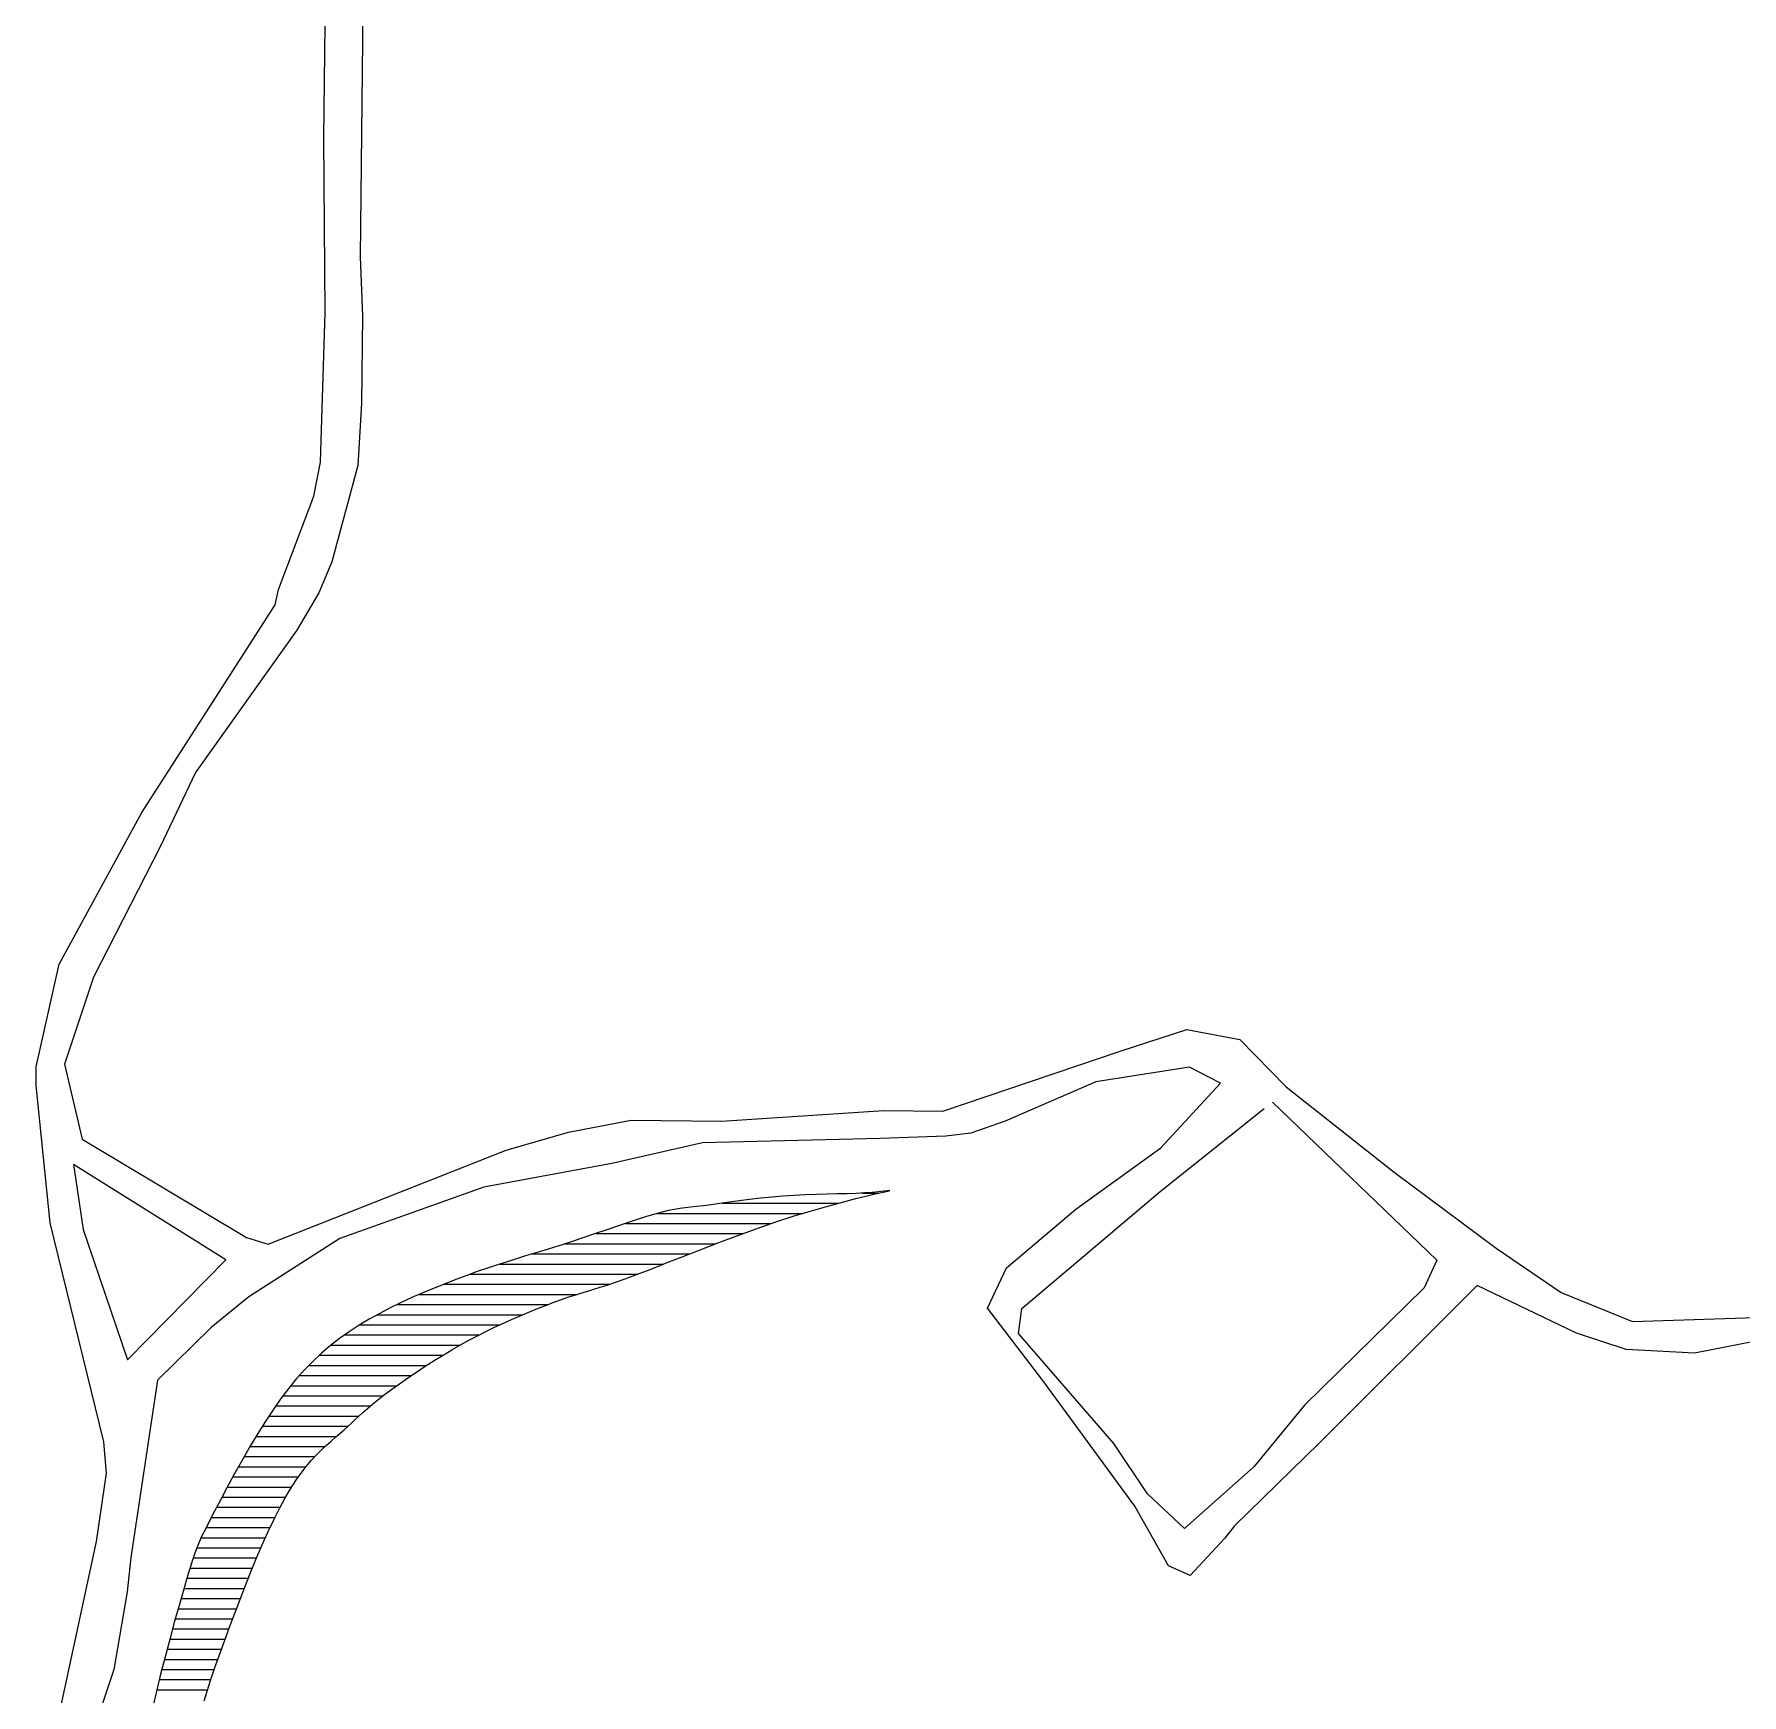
# Model space of a CAD drawing. Extents: x 615698 to 626331, y 7504748 to 7519310.
# Drawn here: x 620439 to 621281, y 7508158 to 7508977 of the extents above; entities that cross this region are included whole.
import ezdxf

# ---------------------------------------------------------------- set-up
doc = ezdxf.new("R2010")
doc.units = 0
doc.header["$LTSCALE"] = 170
doc.header["$MEASUREMENT"] = 0
doc.layers.get('0').update_dxf_attribs({"linetype": 'CONTINUOUS'})
for name, color, linetype in [('HATCH', 4, 'CONTINUOUS'), ('RIO', 4, 'CONTINUOUS'), ('RUA', 7, 'CONTINUOUS')]:
    doc.layers.add(name, color=color, linetype=linetype)

# ---------------------------------------------------------------- blocks, each defined once
blk = doc.blocks.new('*X5')
at = {"color": 0}
for p, q in [((620846.85, 7508405), (620855.28, 7508405)), ((620777.94, 7508400), (620835.23, 7508400)), ((620730.24, 7508390), (620802.25, 7508390)), ((620746.06, 7508395), (620817.79, 7508395)), ((620700.51, 7508380), (620774.79, 7508380)), ((620715.57, 7508385), (620788.14, 7508385)), ((620668.29, 7508370), (620749.16, 7508370)), ((620684.33, 7508375), (620761.89, 7508375)), ((620653.71, 7508365), (620736.31, 7508365)), ((620628.5, 7508355), (620706.16, 7508355)), ((620640.49, 7508360), (620722.39, 7508360)), ((620607.88, 7508345), (620679.52, 7508345)), ((620617.63, 7508350), (620691.99, 7508350)), ((620599.24, 7508340), (620668.23, 7508340)), ((620584.99, 7508330), (620648.7, 7508330)), ((620591.68, 7508335), (620658, 7508335)), ((620574.03, 7508320), (620632.19, 7508320)), ((620579.18, 7508325), (620640.16, 7508325)), ((620569.4, 7508315), (620624.65, 7508315)), ((620561.33, 7508305), (620610.69, 7508305)), ((620565.2, 7508310), (620617.47, 7508310)), ((620554.36, 7508295), (620598.78, 7508295)), ((620557.74, 7508300), (620604.43, 7508300)), ((620551.14, 7508290), (620593.44, 7508290)), ((620545.07, 7508280), (620582.03, 7508280)), ((620548.05, 7508285), (620587.71, 7508285)), ((620539.35, 7508270), (620572.63, 7508270)), ((620542.18, 7508275), (620576.98, 7508275)), ((620536.57, 7508265), (620568.92, 7508265)), ((620531.18, 7508255), (620562.64, 7508255)), ((620533.85, 7508260), (620565.62, 7508260)), ((620525.95, 7508245), (620557.36, 7508245)), ((620528.54, 7508250), (620559.91, 7508250)), ((620523.39, 7508240), (620554.96, 7508240)), ((620518.76, 7508230), (620550.45, 7508230)), ((620520.94, 7508235), (620552.66, 7508235)), ((620515.38, 7508220), (620546.25, 7508220)), ((620516.96, 7508225), (620548.31, 7508225)), ((620512.43, 7508210), (620542.23, 7508210)), ((620513.89, 7508215), (620544.21, 7508215)), ((620511, 7508205), (620540.28, 7508205)), ((620508.2, 7508195), (620536.47, 7508195)), ((620509.59, 7508200), (620538.35, 7508200)), ((620505.47, 7508185), (620532.76, 7508185)), ((620506.83, 7508190), (620534.6, 7508190)), ((620504.14, 7508180), (620530.96, 7508180)), ((620501.55, 7508170), (620527.44, 7508170)), ((620502.83, 7508175), (620529.18, 7508175)), ((620499.07, 7508160), (620524.1, 7508160)), ((620500.3, 7508165), (620525.74, 7508165))]:
    blk.add_line(p, q, dxfattribs=at)

msp = doc.modelspace()

# ---------------------------------------------------------------- linework, layer by layer
at = {"layer": 'RIO', "linetype": 'CONTINUOUS'}
msp.add_lwpolyline([(620522.41, 7508154.51), (620523.86, 7508159.26), (620525.58, 7508164.53), (620527.6, 7508170.47), (620529.94, 7508177.16), (620532.58, 7508184.49), (620535.44, 7508192.27), (620538.46, 7508200.31), (620541.6, 7508208.43), (620544.79, 7508216.45), (620547.97, 7508224.2), (620551.08, 7508231.47), (620554.07, 7508238.14), (620556.96, 7508244.2), (620559.75, 7508249.7), (620562.45, 7508254.67), (620565.09, 7508259.17), (620567.68, 7508263.23), (620570.24, 7508266.89), (620572.78, 7508270.2), (620575.31, 7508273.19), (620577.82, 7508275.9), (620580.29, 7508278.37), (620582.7, 7508280.63), (620585.04, 7508282.7), (620587.28, 7508284.64), (620589.42, 7508286.45), (620591.43, 7508288.19), (620593.31, 7508289.88), (620595.12, 7508291.56), (620596.92, 7508293.25), (620598.78, 7508295), (620600.78, 7508296.83), (620602.98, 7508298.77), (620605.45, 7508300.86), (620608.26, 7508303.13), (620611.46, 7508305.6), (620615.01, 7508308.23), (620618.85, 7508310.99), (620622.92, 7508313.83), (620627.16, 7508316.7), (620631.51, 7508319.56), (620635.9, 7508322.37), (620640.28, 7508325.08), (620644.6, 7508327.65), (620648.87, 7508330.09), (620653.08, 7508332.42), (620657.27, 7508334.63), (620661.45, 7508336.75), (620665.63, 7508338.78), (620669.83, 7508340.75), (620674.06, 7508342.65), (620678.32, 7508344.5), (620682.59, 7508346.28), (620686.82, 7508347.99), (620690.95, 7508349.61), (620694.96, 7508351.12), (620698.78, 7508352.51), (620702.39, 7508353.76), (620705.72, 7508354.86), (620708.77, 7508355.81), (620711.69, 7508356.69), (620714.63, 7508357.56), (620717.77, 7508358.51), (620721.29, 7508359.63), (620725.36, 7508361), (620730.14, 7508362.7), (620735.81, 7508364.81), (620742.49, 7508367.38), (620750.06, 7508370.35), (620758.34, 7508373.61), (620767.17, 7508377.07), (620776.38, 7508380.61), (620785.79, 7508384.15), (620795.22, 7508387.57), (620804.52, 7508390.78), (620813.5, 7508393.7), (620822.06, 7508396.3), (620830.06, 7508398.6), (620837.38, 7508400.58), (620843.9, 7508402.27), (620849.51, 7508403.65), (620854.09, 7508404.73), (620857.5, 7508405.51), (620859.68, 7508406), (620860.69, 7508406.24), (620860.63, 7508406.28), (620859.63, 7508406.17), (620857.78, 7508405.94), (620855.2, 7508405.65), (620852, 7508405.35), (620848.28, 7508405.07), (620844.14, 7508404.86), (620839.64, 7508404.7), (620834.84, 7508404.57), (620829.78, 7508404.44), (620824.52, 7508404.29), (620819.1, 7508404.1), (620813.59, 7508403.83), (620808.01, 7508403.46), (620802.44, 7508402.99), (620796.94, 7508402.42), (620791.55, 7508401.8), (620786.36, 7508401.14), (620781.42, 7508400.48), (620776.8, 7508399.84), (620772.55, 7508399.26), (620768.75, 7508398.77), (620765.41, 7508398.38), (620762.45, 7508398.05), (620759.73, 7508397.74), (620757.1, 7508397.39), (620754.43, 7508396.96), (620751.6, 7508396.4), (620748.45, 7508395.65), (620744.86, 7508394.67), (620740.73, 7508393.43), (620736.13, 7508391.96), (620731.16, 7508390.31), (620725.92, 7508388.54), (620720.53, 7508386.7), (620715.09, 7508384.84), (620709.7, 7508383.01), (620704.47, 7508381.28), (620699.48, 7508379.67), (620694.7, 7508378.17), (620690.07, 7508376.74), (620685.53, 7508375.36), (620681.03, 7508374), (620676.51, 7508372.61), (620671.91, 7508371.17), (620667.18, 7508369.64), (620662.26, 7508368), (620657.18, 7508366.24), (620651.97, 7508364.38), (620646.65, 7508362.4), (620641.27, 7508360.31), (620635.83, 7508358.12), (620630.39, 7508355.83), (620624.96, 7508353.44), (620619.58, 7508350.95), (620614.26, 7508348.35), (620609.02, 7508345.63), (620603.89, 7508342.78), (620598.87, 7508339.78), (620593.99, 7508336.62), (620589.27, 7508333.3), (620584.71, 7508329.79), (620580.34, 7508326.08), (620576.13, 7508322.15), (620572.05, 7508317.97), (620568.06, 7508313.5), (620564.15, 7508308.72), (620560.27, 7508303.6), (620556.41, 7508298.1), (620552.52, 7508292.21), (620548.59, 7508285.91), (620544.67, 7508279.34), (620540.83, 7508272.66), (620537.14, 7508266.04), (620533.65, 7508259.63), (620530.43, 7508253.59), (620527.54, 7508248.09), (620525.06, 7508243.29), (620523.02, 7508239.29), (620521.35, 7508235.89), (620519.95, 7508232.86), (620518.73, 7508229.94), (620517.6, 7508226.89), (620516.45, 7508223.45), (620515.19, 7508219.39), (620513.72, 7508214.45), (620511.99, 7508208.46), (620510.01, 7508201.51), (620507.86, 7508193.78), (620505.59, 7508185.45), (620503.27, 7508176.68), (620500.95, 7508167.66), (620498.71, 7508158.55), (620496.61, 7508149.53)], dxfattribs=at)
at = {"layer": 'RUA', "linetype": 'CONTINUOUS'}
for points in [[(620438.54, 7508090.45), (620469.33, 7508233.14), (620474.31, 7508266.92), (620472.95, 7508282.32), (620446.45, 7508390.26), (620439.5, 7508458.01), (620439.6, 7508467.24), (620450.93, 7508517.87), (620491.74, 7508592.78), (620533.98, 7508658.45), (620557.46, 7508695.1), (620559.08, 7508702.77), (620576.5, 7508748.72), (620579.76, 7508765.6), (620582.11, 7508839.4), (620581.52, 7508925.53), (620582.9, 7509051.63)], [(620601.17, 7509034.51), (620599.33, 7508866.89), (620600.55, 7508837.66), (620600.07, 7508794.6), (620598.2, 7508763.86), (620585.37, 7508716.32), (620579.05, 7508701.01), (620568.08, 7508682.68), (620518.1, 7508612.48), (620500.78, 7508575.76), (620467.77, 7508511.53), (620453.46, 7508468.62), (620462.28, 7508431.61), (620543.26, 7508383.05), (620553.99, 7508379.85), (620671.39, 7508426.24), (620702.24, 7508435.13), (620733.07, 7508440.94), (620777.66, 7508440.45), (620857.69, 7508445.73), (620886.91, 7508445.4), (620974.9, 7508475.2), (621007.31, 7508485.61), (621033.41, 7508480.71), (621056.22, 7508457.39), (621109.59, 7508415.27), (621159.93, 7508377.81), (621191.98, 7508355.93), (621227.2, 7508341.7), (621297.97, 7508344)], [(621331.77, 7508340.55), (621257.79, 7508325.98), (621223.97, 7508327.89), (621199.45, 7508335.85), (621150.5, 7508359.46), (621072.75, 7508281.88), (621030.77, 7508240.81), (621026.09, 7508234.71), (621008.97, 7508216.44), (620998.26, 7508221.18), (620981.66, 7508250.58), (620936.21, 7508312.6), (620908.91, 7508348.27), (620918.36, 7508368.16), (620952.51, 7508397.01), (620994.37, 7508427.31), (621023.94, 7508459.28), (621008.65, 7508467.14), (620962.43, 7508459.95), (620917.62, 7508440.45), (620900.63, 7508434.49), (620888.31, 7508433.09), (620856, 7508431.9), (620768.32, 7508429.79), (620723.6, 7508419.52), (620660.42, 7508407.91), (620589.39, 7508382.54), (620544.48, 7508353.81), (620525.85, 7508338.64), (620499.43, 7508312.78), (620486.16, 7508225.27), (620484.44, 7508208.37), (620477.86, 7508169.99), (620463.55, 7508127.08)], [(621049.6, 7508449.78), (621130.64, 7508371.98), (621124.34, 7508358.21), (621065.26, 7508300.41), (621040.32, 7508269.93), (621006.15, 7508239.54), (620987.88, 7508256.66), (620971.24, 7508281.45), (620924.16, 7508335.8), (620925.83, 7508348.08), (620994.13, 7508405.78), (621045.34, 7508446.74)]]:
    msp.add_lwpolyline(points, dxfattribs=at)
at = {"layer": 'RUA'}
msp.add_lwpolyline([(620533.17, 7508372.15), (620458.02, 7508419.12), (620462.8, 7508387.02), (620484.53, 7508322.71)], close=True, dxfattribs=at)

# ---------------------------------------------------------------- block references
at = {"layer": 'HATCH'}
msp.add_blockref('*X5', (0, 0), dxfattribs=at)

doc.saveas('drawing.dxf')
